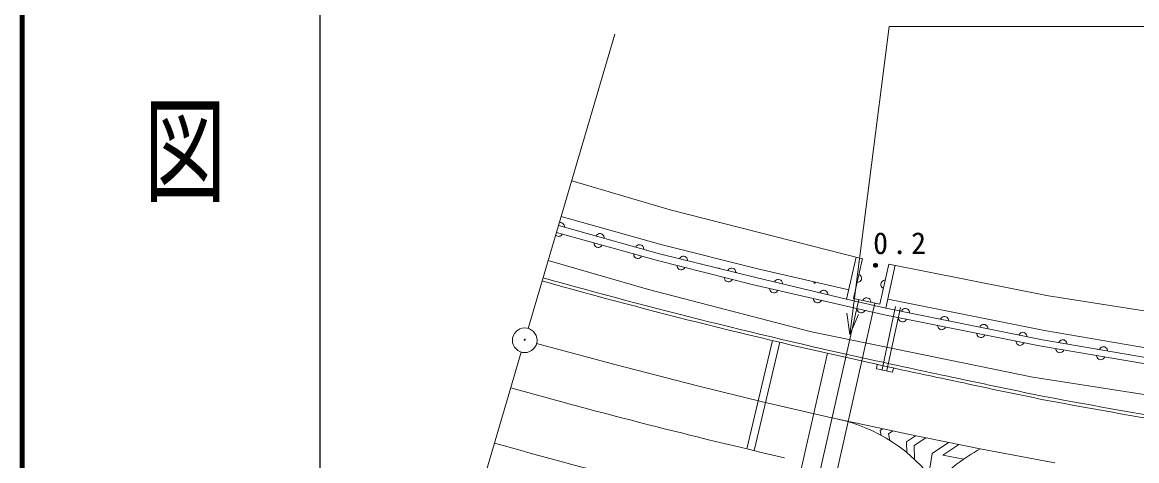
# Model space of a CAD drawing. Units: millimetres, scale not verified. Extents: x 40000 to 680000, y 20000 to 380000.
# Drawn here: x 40000 to 107433, y 291116 to 317654 of the extents above; entities that cross this region are included whole.
import ezdxf
from ezdxf.enums import TextEntityAlignment as Align

# ---------------------------------------------------------------- set-up
doc = ezdxf.new("R2010")
doc.units = ezdxf.units.MM
doc.header["$LTSCALE"] = 1000
doc.linetypes.add('CHAIN', pattern=[18.5, 12, -1.5, 3.5, -1.5])
for name, color, linetype, lineweight in [('M-BGD', 7, 'Continuous', 13), ('M-BMK', 2, 'CHAIN', 13), ('M-BMK-SRVR', 3, 'Continuous', 13), ('M-OTRS', 6, 'Continuous', 13), ('M-STR-HTXT', 7, 'Continuous', 13), ('M-STR-STRC', 7, 'Continuous', 13), ('M-TTL', 2, 'Continuous', 140), ('M-TTL-BAND', 7, 'Continuous', 25)]:
    doc.layers.add(name, color=color, linetype=linetype, lineweight=lineweight)
doc.styles.add('@ＭＳ ゴシック', font='')
doc.styles.add('ＭＳ ゴシック', font='')
doc.styles.get('@ＭＳ ゴシック').set_extended_font_data('@MS Gothic')
doc.styles.get('ＭＳ ゴシック').set_extended_font_data('MS Gothic')

msp = doc.modelspace()

# ---------------------------------------------------------------- linework, layer by layer
at = {"layer": 'M-BGD'}
for p, q in [((75859, 316927), (70611, 299111)), ((79193, 306298), (73248, 308064)), ((79193, 306298), (90841, 303345)), ((72500, 305526), (72519, 305530)), ((72519, 305530), (72580, 305531)), ((72580, 305531), (72654, 305510)), ((78723, 304187), (72610, 305897)), ((72654, 305510), (72706, 305478)), ((72706, 305478), (72751, 305434)), ((72327, 304938), (78434, 303236)), ((78561, 303645), (72449, 305351)), ((72675, 304841), (72641, 304791)), ((72751, 305434), (72783, 305368)), ((72783, 305368), (72799, 305313)), ((72799, 305313), (72801, 305253)), ((74755, 304767), (74797, 304806)), ((74797, 304806), (74858, 304846)), ((74858, 304846), (74919, 304860)), ((74919, 304860), (74980, 304861)), ((74980, 304861), (75054, 304840)), ((75054, 304840), (75106, 304808)), ((75106, 304808), (75151, 304764)), ((72290, 304750), (72276, 304764)), ((72342, 304718), (72290, 304750)), ((72416, 304697), (72342, 304718)), ((72478, 304698), (72416, 304697)), ((72539, 304712), (72478, 304698)), ((72599, 304752), (72539, 304712)), ((72641, 304791), (72599, 304752)), ((74597, 304246), (74594, 304306)), ((74613, 304191), (74597, 304246)), ((74645, 304125), (74613, 304191)), ((74690, 304081), (74645, 304125)), ((74721, 304717), (74755, 304767)), ((75075, 304172), (75041, 304122)), ((75151, 304764), (75183, 304698)), ((75183, 304698), (75199, 304643)), ((75199, 304643), (75201, 304583)), ((77155, 304097), (77197, 304136)), ((77197, 304136), (77258, 304176)), ((77258, 304176), (77318, 304190)), ((77318, 304190), (77380, 304191)), ((77380, 304191), (77454, 304170)), ((77454, 304170), (77506, 304138)), ((77506, 304138), (77551, 304094)), ((84513, 302726), (78723, 304187)), ((74742, 304049), (74690, 304081)), ((74816, 304028), (74742, 304049)), ((74877, 304029), (74816, 304028)), ((74938, 304043), (74877, 304029)), ((74999, 304083), (74938, 304043)), ((75041, 304122), (74999, 304083)), ((76997, 303577), (76994, 303637)), ((77013, 303522), (76997, 303577)), ((77045, 303456), (77013, 303522)), ((77090, 303412), (77045, 303456)), ((77121, 304047), (77155, 304097)), ((77440, 303453), (77398, 303415)), ((77475, 303503), (77440, 303453)), ((77551, 304094), (77583, 304028)), ((77583, 304028), (77599, 303973)), ((77599, 303973), (77601, 303913)), ((84381, 302199), (78561, 303645)), ((79848, 303434), (79907, 303476)), ((79907, 303476), (79968, 303492)), ((79968, 303492), (80029, 303495)), ((80029, 303495), (80104, 303476)), ((80104, 303476), (80156, 303445)), ((71823, 303226), (77901, 301470)), ((77141, 303380), (77090, 303412)), ((77216, 303359), (77141, 303380)), ((77277, 303360), (77216, 303359)), ((77338, 303374), (77277, 303360)), ((77398, 303415), (77338, 303374)), ((78434, 303236), (84157, 301790)), ((79627, 302875), (79623, 302935)), ((79644, 302821), (79627, 302875)), ((79678, 302756), (79644, 302821)), ((79774, 303344), (79807, 303394)), ((79807, 303394), (79848, 303434)), ((80107, 302813), (80074, 302762)), ((80156, 303445), (80203, 303403)), ((80203, 303403), (80237, 303338)), ((80237, 303338), (80254, 303283)), ((80254, 303283), (80258, 303223)), ((89880, 300897), (90466, 303440)), ((90306, 300941), (90845, 303365)), ((92442, 303019), (91888, 300583)), ((92257, 300355), (92820, 302943)), ((102103, 301091), (92442, 303019)), ((79724, 302713), (79678, 302756)), ((79776, 302682), (79724, 302713)), ((79851, 302663), (79776, 302682)), ((79913, 302665), (79851, 302663)), ((79973, 302681), (79913, 302665)), ((80033, 302723), (79973, 302681)), ((80074, 302762), (80033, 302723)), ((82488, 302152), (82484, 302212)), ((82505, 302098), (82488, 302152)), ((82684, 302621), (82717, 302671)), ((82717, 302671), (82758, 302711)), ((82758, 302711), (82817, 302753)), ((82817, 302753), (82878, 302769)), ((82878, 302769), (82939, 302772)), ((82939, 302772), (83014, 302753)), ((83014, 302753), (83067, 302722)), ((83067, 302722), (83113, 302680)), ((83113, 302680), (83147, 302615)), ((83147, 302615), (83164, 302560)), ((83164, 302560), (83168, 302500)), ((89880, 300897), (84381, 302199)), ((90005, 301457), (84513, 302726)), ((90630, 302396), (90681, 302364)), ((90681, 302364), (90722, 302325)), ((90722, 302325), (90766, 302266)), ((90766, 302266), (90783, 302206)), ((90787, 302145), (90771, 302070)), ((90783, 302206), (90787, 302145)), ((77901, 301470), (87759, 298907)), ((82539, 302032), (82505, 302098)), ((82585, 301990), (82539, 302032)), ((82638, 301959), (82585, 301990)), ((82713, 301940), (82638, 301959)), ((82774, 301942), (82713, 301940)), ((82834, 301958), (82774, 301942)), ((82894, 302000), (82834, 301958)), ((82935, 302039), (82894, 302000)), ((82968, 302090), (82935, 302039)), ((84157, 301790), (92073, 299970)), ((85238, 301482), (85233, 301542)), ((85257, 301428), (85238, 301482)), ((85292, 301364), (85257, 301428)), ((85513, 301931), (85545, 301982)), ((85545, 301982), (85586, 302022)), ((85586, 302022), (85645, 302065)), ((85645, 302065), (85705, 302081)), ((85719, 301430), (85687, 301379)), ((85705, 302081), (85766, 302085)), ((85766, 302085), (85841, 302067)), ((85841, 302067), (85894, 302037)), ((85894, 302037), (85941, 301995)), ((85941, 301995), (85976, 301930)), ((85976, 301930), (85994, 301876)), ((85994, 301876), (85999, 301816)), ((88394, 301414), (88454, 301430)), ((88454, 301430), (88515, 301434)), ((88515, 301434), (88591, 301416)), ((90582, 301915), (90521, 301909)), ((90636, 301934), (90582, 301915)), ((90700, 301969), (90636, 301934)), ((90741, 302016), (90700, 301969)), ((90771, 302070), (90741, 302016)), ((91954, 301810), (91971, 301885)), ((91958, 301749), (91954, 301810)), ((91975, 301688), (91958, 301749)), ((91971, 301885), (92001, 301938)), ((92018, 301630), (91975, 301688)), ((92001, 301938), (92042, 301985)), ((92058, 301590), (92018, 301630)), ((92042, 301985), (92106, 302021)), ((92110, 301558), (92058, 301590)), ((92106, 302021), (92161, 302039)), ((92161, 302039), (92221, 302044)), ((85338, 301322), (85292, 301364)), ((85392, 301292), (85338, 301322)), ((85467, 301275), (85392, 301292)), ((85528, 301279), (85467, 301275)), ((85588, 301295), (85528, 301279)), ((85647, 301338), (85588, 301295)), ((85687, 301379), (85647, 301338)), ((86529, 282738), (90610, 300872)), ((87877, 300876), (87872, 300936)), ((87895, 300821), (87877, 300876)), ((87930, 300757), (87895, 300821)), ((87977, 300716), (87930, 300757)), ((88262, 301280), (88295, 301331)), ((88326, 300772), (88286, 300732)), ((88295, 301331), (88335, 301371)), ((88358, 300824), (88326, 300772)), ((88335, 301371), (88394, 301414)), ((88591, 301416), (88644, 301386)), ((88644, 301386), (88690, 301344)), ((88690, 301344), (88725, 301279)), ((88725, 301279), (88743, 301225)), ((88743, 301225), (88748, 301165)), ((92257, 300355), (89880, 300897)), ((91888, 300583), (90306, 300941)), ((90854, 300817), (90886, 300869)), ((90886, 300869), (90926, 300909)), ((90926, 300909), (90984, 300953)), ((90984, 300953), (91044, 300970)), ((91044, 300970), (91106, 300974)), ((91106, 300974), (91181, 300957)), ((91181, 300957), (91234, 300927)), ((91234, 300927), (91281, 300885)), ((91281, 300885), (91317, 300821)), ((91317, 300821), (91335, 300767)), ((91335, 300767), (91341, 300707)), ((101859, 299006), (92375, 300889)), ((111856, 299554), (102103, 301091)), ((87502, 282519), (91584, 300652)), ((88030, 300685), (87977, 300716)), ((88106, 300668), (88030, 300685)), ((88167, 300672), (88106, 300668)), ((88227, 300689), (88167, 300672)), ((88286, 300732), (88227, 300689)), ((90516, 300269), (90510, 300329)), ((90534, 300215), (90516, 300269)), ((90569, 300150), (90534, 300215)), ((90616, 300109), (90569, 300150)), ((90669, 300079), (90616, 300109)), ((90745, 300061), (90669, 300079)), ((90866, 300082), (90806, 300065)), ((90924, 300125), (90866, 300082)), ((90964, 300166), (90924, 300125)), ((90997, 300217), (90964, 300166)), ((92028, 296646), (92838, 300460)), ((101732, 298435), (92257, 300355)), ((92321, 296584), (93131, 300398)), ((93197, 300165), (93228, 300217)), ((93228, 300217), (93267, 300259)), ((93267, 300259), (93325, 300303)), ((93325, 300303), (93384, 300322)), ((93384, 300322), (93445, 300327)), ((93445, 300327), (93521, 300312)), ((93521, 300312), (93575, 300283)), ((93575, 300283), (93623, 300243)), ((93623, 300243), (93660, 300179)), ((93660, 300179), (93679, 300126)), ((93679, 300126), (93686, 300066)), ((90806, 300065), (90745, 300061)), ((92073, 299970), (101554, 298073)), ((93020, 299722), (93013, 299782)), ((93040, 299668), (93020, 299722)), ((93077, 299605), (93040, 299668)), ((93125, 299565), (93077, 299605)), ((93179, 299536), (93125, 299565)), ((93255, 299521), (93179, 299536)), ((93316, 299527), (93255, 299521)), ((93376, 299545), (93316, 299527)), ((93433, 299590), (93376, 299545)), ((93472, 299632), (93433, 299590)), ((93503, 299684), (93472, 299632)), ((95566, 299685), (95597, 299737)), ((95597, 299737), (95636, 299779)), ((95636, 299779), (95693, 299823)), ((95693, 299823), (95753, 299841)), ((95753, 299841), (95814, 299847)), ((95814, 299847), (95890, 299832)), ((95890, 299832), (95944, 299803)), ((95944, 299803), (95991, 299763)), ((95991, 299763), (96028, 299699)), ((96028, 299699), (96048, 299646)), ((96048, 299646), (96055, 299586)), ((101143, 296175), (87759, 298907)), ((95391, 299248), (95384, 299308)), ((95410, 299194), (95391, 299248)), ((95447, 299131), (95410, 299194)), ((95495, 299091), (95447, 299131)), ((95549, 299062), (95495, 299091)), ((95625, 299047), (95549, 299062)), ((95686, 299052), (95625, 299047)), ((95746, 299071), (95686, 299052)), ((95803, 299116), (95746, 299071)), ((95842, 299157), (95803, 299116)), ((95873, 299210), (95842, 299157)), ((97761, 298773), (97754, 298833)), ((97781, 298720), (97761, 298773)), ((97934, 299204), (97965, 299257)), ((97965, 299257), (98004, 299299)), ((98004, 299299), (98062, 299343)), ((98062, 299343), (98121, 299361)), ((98121, 299361), (98182, 299367)), ((98182, 299367), (98258, 299351)), ((98243, 298736), (98212, 298683)), ((98258, 299351), (98312, 299323)), ((98312, 299323), (98360, 299282)), ((98360, 299282), (98397, 299219)), ((98397, 299219), (98417, 299165)), ((98417, 299165), (98423, 299105)), ((100303, 298724), (100334, 298777)), ((100334, 298777), (100373, 298818)), ((100373, 298818), (100430, 298863)), ((100430, 298863), (100490, 298881)), ((100490, 298881), (100551, 298887)), ((100551, 298887), (100627, 298871)), ((100627, 298871), (100681, 298842)), ((100681, 298842), (100729, 298802)), ((100729, 298802), (100766, 298739)), ((100766, 298739), (100785, 298685)), ((111594, 297309), (101859, 299006)), ((85394, 298387), (83840, 291831)), ((85831, 298283), (84278, 291728)), ((97818, 298657), (97781, 298720)), ((97866, 298616), (97818, 298657)), ((97920, 298588), (97866, 298616)), ((97995, 298573), (97920, 298588)), ((98056, 298578), (97995, 298573)), ((98116, 298597), (98056, 298578)), ((98173, 298641), (98116, 298597)), ((98212, 298683), (98173, 298641)), ((100131, 298299), (100124, 298359)), ((100151, 298246), (100131, 298299)), ((100188, 298182), (100151, 298246)), ((100236, 298142), (100188, 298182)), ((100290, 298114), (100236, 298142)), ((100366, 298098), (100290, 298114)), ((100427, 298104), (100366, 298098)), ((100486, 298123), (100427, 298104)), ((100544, 298167), (100486, 298123)), ((100583, 298209), (100544, 298167)), ((100613, 298261), (100583, 298209)), ((100785, 298685), (100792, 298625)), ((101554, 298073), (111415, 296379)), ((111529, 296754), (101732, 298435)), ((102715, 298266), (102745, 298319)), ((102745, 298319), (102782, 298362)), ((102782, 298362), (102839, 298408)), ((102839, 298408), (102898, 298428)), ((102898, 298428), (102958, 298436)), ((102958, 298436), (103035, 298423)), ((103035, 298423), (103090, 298396)), ((103090, 298396), (103139, 298357)), ((103139, 298357), (103177, 298294)), ((103177, 298294), (103198, 298241)), ((103198, 298241), (103207, 298182)), ((70193, 297692), (60326, 264204)), ((88713, 297617), (86428, 287537)), ((102549, 297844), (102540, 297904)), ((102570, 297791), (102549, 297844)), ((102609, 297729), (102570, 297791)), ((102658, 297690), (102609, 297729)), ((102713, 297663), (102658, 297690)), ((102789, 297650), (102713, 297663)), ((102850, 297657), (102789, 297650)), ((102909, 297677), (102850, 297657)), ((102965, 297723), (102909, 297677)), ((103003, 297766), (102965, 297723)), ((103032, 297819), (103003, 297766)), ((105014, 297420), (105006, 297480)), ((105036, 297367), (105014, 297420)), ((105174, 297844), (105204, 297897)), ((105204, 297897), (105242, 297940)), ((105242, 297940), (105298, 297986)), ((105298, 297986), (105357, 298006)), ((105357, 298006), (105418, 298014)), ((105418, 298014), (105494, 298001)), ((105498, 297396), (105468, 297342)), ((105494, 298001), (105549, 297974)), ((105549, 297974), (105598, 297935)), ((105598, 297935), (105636, 297872)), ((105636, 297872), (105658, 297819)), ((105658, 297819), (105666, 297760)), ((91735, 296946), (91679, 296683)), ((92710, 296730), (92654, 296473)), ((105074, 297305), (105036, 297367)), ((105123, 297266), (105074, 297305)), ((105178, 297239), (105123, 297266)), ((105254, 297226), (105178, 297239)), ((105315, 297233), (105254, 297226)), ((105374, 297253), (105315, 297233)), ((105430, 297299), (105374, 297253)), ((105468, 297342), (105430, 297299)), ((111277, 294599), (101143, 296175)), ((91905, 292948), (92057, 293048)), ((91905, 292948), (91972, 292652)), ((92412, 292744), (92675, 292917)), ((92412, 292744), (92504, 292340)), ((93505, 292268), (94051, 292628)), ((93505, 292268), (93528, 291600)), ((93963, 292032), (94672, 292499)), ((93963, 292032), (93992, 291194)), ((95058, 291557), (96050, 292219)), ((95699, 291445), (96672, 292094)), ((95058, 291557), (94859, 290275)), ((95699, 291445), (96965, 291211))]:
    msp.add_line(p, q, dxfattribs=at)
for radius in [124, 93.3, 62.4, 31.4, 11.5]:
    msp.add_circle((91626, 302945), radius, dxfattribs=at)
for centre, radius, start, end in [((81123, 302970), 36.9, 67.45332, 84.63912), ((165106, 634679), 345411, 254.27931, 257.72115), ((82153, 302726), 36.9, 28.58891, 123.50353), ((83183, 302483), 36.9, 7.36174, 144.73067), ((165106, 634679), 345610, 254.27895, 257.72115), ((87941, 301900), 36.9, 103.88902, 50.09795), ((105042, 297835), 36.9, 48.44304, 112.08955), ((166888, 634286), 345610, 257.41853, 258.3271), ((166930, 634481), 345610, 257.4186, 258.32668), ((165106, 634679), 345880, 257.74342, 257.90865), ((165106, 634679), 352348, 254.26564, 257.04463), ((170365, 633549), 345610, 257.73793, 258.55672), ((170406, 633745), 345610, 257.73763, 258.55592), ((165982, 634407), 345610, 259.29707, 260.8647), ((166014, 634605), 345610, 259.29793, 260.86336), ((87183, 283895), 9982, 36.12673, 77.47579), ((104322, 280522), 12976, 119.30934, 134.506)]:
    msp.add_arc(centre, radius, start, end, dxfattribs=at)
at = {"layer": 'M-BMK'}
for p, q in [((71124, 298211), (75941, 296916)), ((75941, 296916), (80777, 295659)), ((80777, 295659), (84874, 294657)), ((84874, 294657), (88984, 293713)), ((88984, 293713), (93509, 292739)), ((93509, 292739), (98052, 291822)), ((98052, 291822), (102487, 290984))]:
    msp.add_line(p, q, dxfattribs=at)
at = {"layer": 'M-BMK-SRVR'}
msp.add_circle((70403, 298406), 746, dxfattribs=at)
at = {"layer": 'M-OTRS'}
for radius in [31.3, 25, 18.8, 12.5, 6.3]:
    msp.add_circle((70399, 298439), radius, dxfattribs=at)
at = {"layer": 'M-STR-HTXT'}
for p, q in [((90082, 298763), (92454, 317397)), ((92454, 317397), (115808, 317409)), ((90082, 298763), (89886, 300048)), ((90596, 299958), (90082, 298763))]:
    msp.add_line(p, q, dxfattribs=at)
at = {"layer": 'M-STR-STRC'}
msp.add_arc((165106, 634679), 355842, 254.25899, 257.04463, dxfattribs=at)
at = {"layer": 'M-TTL'}
msp.add_line((40000, 380000), (40000, 20000), dxfattribs=at)
at = {"layer": 'M-TTL-BAND'}
msp.add_line((58000, 370000), (58000, 20000), dxfattribs=at)

# ---------------------------------------------------------------- texts
at = {"layer": 'M-BGD', "insert": (91488, 303603), "char_height": 1320, "attachment_point": 7, "rotation": 0.055, "style": 'ＭＳ ゴシック'}
msp.add_mtext('\\T1.28;0.2', dxfattribs=at)
at = {"layer": 'M-TTL-BAND', "style": '@ＭＳ ゴシック', "width": 1.4}
msp.add_text('平  面  図', height=3666, rotation=270, dxfattribs=at).set_placement((49777, 306475), align=Align.MIDDLE_RIGHT)

doc.saveas('drawing.dxf')
